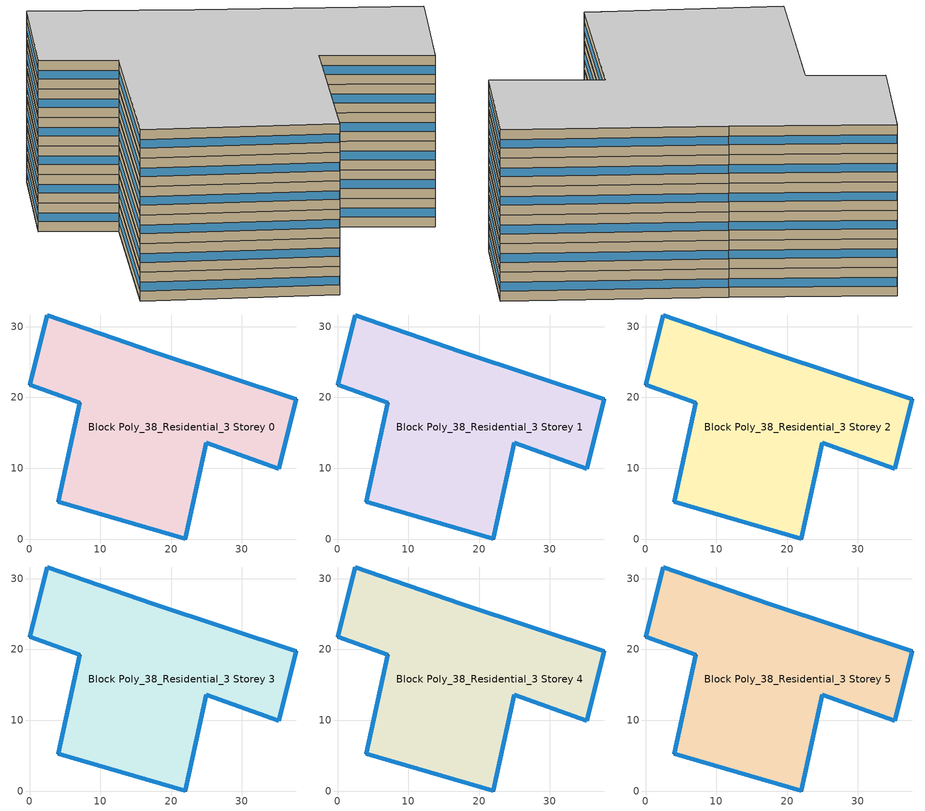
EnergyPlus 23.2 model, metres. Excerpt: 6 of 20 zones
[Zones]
Block Poly_38_Residential_3 Storey 0
 floor ground (HSCWZ_Residential_1995_FloorGround): 37.68,19.74 35.17,9.91 24.93,13.6 21.99,0 4.06,5.24 7.11,19.27 0,21.81 2.52,31.64 17.4,26.45 z0
 wall outside (HSCWZ_Residential_1995_ExtWall): 17.4,26.45 2.52,31.64 0,21.81 7.11,19.27 4.06,5.24 21.99,0 24.93,13.6 35.17,9.91 37.68,19.74 17.4,26.45 z0:3
 window (HSCWZ_Residential_1995_Win): 17.39,26.45 2.52,31.64 / 2.51,31.64 0,21.82 / 0,21.81 7.1,19.27 / 7.11,19.27 4.06,5.24 / 4.07,5.23 21.98,0 / 21.99,0.01 24.93,13.59 / 24.94,13.59 35.16,9.91 / 35.17,9.91 37.68,19.74 / 37.67,19.74 17.41,26.45 z1.05:1.95
Block Poly_38_Residential_3 Storey 1
 floor to Block Poly_38_Residential_3 Storey 0 (HSCWZ_Residential_1995_FloorSlab): 37.68,19.74 35.17,9.91 24.93,13.6 21.99,0 4.06,5.24 7.11,19.27 0,21.81 2.52,31.64 17.4,26.45 z3
 wall outside (HSCWZ_Residential_1995_ExtWall): 17.4,26.45 2.52,31.64 0,21.81 7.11,19.27 4.06,5.24 21.99,0 24.93,13.6 35.17,9.91 37.68,19.74 17.4,26.45 z3:6
 window (HSCWZ_Residential_1995_Win): 17.39,26.45 2.52,31.64 / 2.51,31.64 0,21.82 / 0,21.81 7.1,19.27 / 7.11,19.27 4.06,5.24 / 4.07,5.23 21.98,0 / 21.99,0.01 24.93,13.59 / 24.94,13.59 35.16,9.91 / 35.17,9.91 37.68,19.74 / 37.67,19.74 17.41,26.45 z4.05:4.95
Block Poly_38_Residential_3 Storey 2
 floor to Block Poly_38_Residential_3 Storey 1 (HSCWZ_Residential_1995_FloorSlab): 37.68,19.74 35.17,9.91 24.93,13.6 21.99,0 4.06,5.24 7.11,19.27 0,21.81 2.52,31.64 17.4,26.45 z6
 wall outside (HSCWZ_Residential_1995_ExtWall): 17.4,26.45 2.52,31.64 0,21.81 7.11,19.27 4.06,5.24 21.99,0 24.93,13.6 35.17,9.91 37.68,19.74 17.4,26.45 z6:9
 window (HSCWZ_Residential_1995_Win): 17.39,26.45 2.52,31.64 / 2.51,31.64 0,21.82 / 0,21.81 7.1,19.27 / 7.11,19.27 4.06,5.24 / 4.07,5.23 21.98,0 / 21.99,0.01 24.93,13.59 / 24.94,13.59 35.16,9.91 / 35.17,9.91 37.68,19.74 / 37.67,19.74 17.41,26.45 z7.05:7.95
Block Poly_38_Residential_3 Storey 3
 floor to Block Poly_38_Residential_3 Storey 2 (HSCWZ_Residential_1995_FloorSlab): 37.68,19.74 35.17,9.91 24.93,13.6 21.99,0 4.06,5.24 7.11,19.27 0,21.81 2.52,31.64 17.4,26.45 z9
 wall outside (HSCWZ_Residential_1995_ExtWall): 17.4,26.45 2.52,31.64 0,21.81 7.11,19.27 4.06,5.24 21.99,0 24.93,13.6 35.17,9.91 37.68,19.74 17.4,26.45 z9:12
 window (HSCWZ_Residential_1995_Win): 17.39,26.45 2.52,31.64 / 2.51,31.64 0,21.82 / 0,21.81 7.1,19.27 / 7.11,19.27 4.06,5.24 / 4.07,5.23 21.98,0 / 21.99,0.01 24.93,13.59 / 24.94,13.59 35.16,9.91 / 35.17,9.91 37.68,19.74 / 37.67,19.74 17.41,26.45 z10.05:10.95
Block Poly_38_Residential_3 Storey 4
 floor to Block Poly_38_Residential_3 Storey 3 (HSCWZ_Residential_1995_FloorSlab): 37.68,19.74 35.17,9.91 24.93,13.6 21.99,0 4.06,5.24 7.11,19.27 0,21.81 2.52,31.64 17.4,26.45 z12
 wall outside (HSCWZ_Residential_1995_ExtWall): 17.4,26.45 2.52,31.64 0,21.81 7.11,19.27 4.06,5.24 21.99,0 24.93,13.6 35.17,9.91 37.68,19.74 17.4,26.45 z12:15
 window (HSCWZ_Residential_1995_Win): 17.39,26.45 2.52,31.64 / 2.51,31.64 0,21.82 / 0,21.81 7.1,19.27 / 7.11,19.27 4.06,5.24 / 4.07,5.23 21.98,0 / 21.99,0.01 24.93,13.59 / 24.94,13.59 35.16,9.91 / 35.17,9.91 37.68,19.74 / 37.67,19.74 17.41,26.45 z13.05:13.95
Block Poly_38_Residential_3 Storey 5
 floor to Block Poly_38_Residential_3 Storey 4 (HSCWZ_Residential_1995_FloorSlab): 37.68,19.74 35.17,9.91 24.93,13.6 21.99,0 4.06,5.24 7.11,19.27 0,21.81 2.52,31.64 17.4,26.45 z15
 wall outside (HSCWZ_Residential_1995_ExtWall): 17.4,26.45 2.52,31.64 0,21.81 7.11,19.27 4.06,5.24 21.99,0 24.93,13.6 35.17,9.91 37.68,19.74 17.4,26.45 z15:18
 window (HSCWZ_Residential_1995_Win): 17.39,26.45 2.52,31.64 / 2.51,31.64 0,21.82 / 0,21.81 7.1,19.27 / 7.11,19.27 4.06,5.24 / 4.07,5.23 21.98,0 / 21.99,0.01 24.93,13.59 / 24.94,13.59 35.16,9.91 / 35.17,9.91 37.68,19.74 / 37.67,19.74 17.41,26.45 z16.05:16.95
 ceiling to Block Poly_38_Residential_3 Storey 6 (HSCWZ_Residential_1995_FloorSlab): 35.17,9.91 37.68,19.74 17.4,26.45 2.52,31.64 0,21.81 7.11,19.27 4.06,5.24 21.99,0 24.93,13.6 z18
[BUILDING]
shang4hai3shi4_Residential_3_2_4_1995: North Axis=0; Terrain=City; Loads Convergence Tolerance Value=0.04; Temperature Convergence Tolerance Value=0.4; Solar Distribution=FullExterior; Maximum Number of Warmup Days=25; Minimum Number of Warmup Days=1
[Material] Thermal Absorptance=0.9; Solar Absorptance=0.7; Visible Absorptance=0.7
Name | Roughness | Thickness | Conductivity | Density | Specific Heat
Concrete | MediumRough | 0.1 | 1.7 | 2240 | 900
Brick | MediumRough | 0.1 | 0.72 | 1920 | 840
Tile | Smooth | 0.02 | 1.3 | 2200 | 900
Gypsum | Smooth | 0.015 | 0.16 | 800 | 1090
[MATERIAL] Roughness=Rough; Conductivity=0.04; Density=40; Specific Heat=1500; Thermal Absorptance=0.9; Solar Absorptance=0.7; Visible Absorptance=0.7
Name | Thickness
Insulation 0.011 | 0.011
Insulation 0.044 | 0.044
Insulation 0.05 | 0.05
[WindowMaterial:SimpleGlazingSystem]
HSCWZ_Residential_1995_Win_material: UFactor=4.725; Solar Heat Gain Coefficient=0.6875
[Construction]
HSCWZ_Residential_1995_FloorSlab: Tile, Concrete, Insulation 0.044, Concrete, Tile
HSCWZ_Residential_1995_FloorGround: Tile, Concrete, Gypsum, Insulation 0.05
HSCWZ_Residential_1995_Win: HSCWZ_Residential_1995_Win_material
[CONSTRUCTION]
HSCWZ_Residential_1995_ExtWall: Brick, Concrete, Insulation 0.011
[ZONE] Type=1; Multiplier=1; Ceiling Height=autocalculate; Volume=autocalculate; Floor Area=autocalculate; Part of Total Floor Area=Yes
Block Poly_38_Residential_3 Storey 0; Block Poly_38_Residential_3 Storey 1; Block Poly_38_Residential_3 Storey 2; Block Poly_38_Residential_3 Storey 3; Block Poly_38_Residential_3 Storey 4; Block Poly_38_Residential_3 Storey 5
[PEOPLE] Number of People Schedule=People_Schedule; Number of People Calculation Method=Area/Person; Floor Area per Person=18; Fraction Radiant=0.3; Sensible Heat Fraction=autocalculate; Activity Level Schedule=CN_GenericActivityLevel; Carbon Dioxide Generation Rate=3.82e-08; Enable ASHRAE 55 Comfort Warnings=No; Mean Radiant Temperature Calculation Type=ZoneAveraged; Clothing Insulation Calculation Method=ClothingInsulationSchedule; Cold Stress Temperature Threshold=15.56; Heat Stress Temperature Threshold=30
Name | Zone or ZoneList or Space or SpaceList
People_Block Poly_38_Residential_3 Storey 0 | Block Poly_38_Residential_3 Storey 0
People_Block Poly_38_Residential_3 Storey 1 | Block Poly_38_Residential_3 Storey 1
People_Block Poly_38_Residential_3 Storey 2 | Block Poly_38_Residential_3 Storey 2
People_Block Poly_38_Residential_3 Storey 3 | Block Poly_38_Residential_3 Storey 3
People_Block Poly_38_Residential_3 Storey 4 | Block Poly_38_Residential_3 Storey 4
People_Block Poly_38_Residential_3 Storey 5 | Block Poly_38_Residential_3 Storey 5
[LIGHTS] Schedule=Lights_Schedule; Design Level Calculation Method=Watts/Area; Watts per Zone Floor Area=7; Return Air Fraction=0; Fraction Radiant=0; Fraction Visible=0; Fraction Replaceable=1; EndUse Subcategory=General; Return Air Fraction Calculated from Plenum Temperature=No; Return Air Fraction Function of Plenum Temperature Coefficient 1=0; Return Air Fraction Function of Plenum Temperature Coefficient 2=0
Name | Zone or ZoneList or Space or SpaceList
Lights_Block Poly_38_Residential_3 Storey 0 | Block Poly_38_Residential_3 Storey 0
Lights_Block Poly_38_Residential_3 Storey 1 | Block Poly_38_Residential_3 Storey 1
Lights_Block Poly_38_Residential_3 Storey 2 | Block Poly_38_Residential_3 Storey 2
Lights_Block Poly_38_Residential_3 Storey 3 | Block Poly_38_Residential_3 Storey 3
Lights_Block Poly_38_Residential_3 Storey 4 | Block Poly_38_Residential_3 Storey 4
Lights_Block Poly_38_Residential_3 Storey 5 | Block Poly_38_Residential_3 Storey 5
[ELECTRICEQUIPMENT] Schedule=ElectricEquipment_Schedule; Design Level Calculation Method=Watts/Area; Watts per Zone Floor Area=5.5; Fraction Latent=0; Fraction Radiant=0; Fraction Lost=0; EndUse Subcategory=General
Name | Zone or ZoneList or Space or SpaceList
ElectricEquipment_Block Poly_38_Residential_3 Storey 0 | Block Poly_38_Residential_3 Storey 0
ElectricEquipment_Block Poly_38_Residential_3 Storey 1 | Block Poly_38_Residential_3 Storey 1
ElectricEquipment_Block Poly_38_Residential_3 Storey 2 | Block Poly_38_Residential_3 Storey 2
ElectricEquipment_Block Poly_38_Residential_3 Storey 3 | Block Poly_38_Residential_3 Storey 3
ElectricEquipment_Block Poly_38_Residential_3 Storey 4 | Block Poly_38_Residential_3 Storey 4
ElectricEquipment_Block Poly_38_Residential_3 Storey 5 | Block Poly_38_Residential_3 Storey 5
[ZONEINFILTRATION:DESIGNFLOWRATE] Schedule=AirEx_ConditionedTime_Schedule; Design Flow Rate Calculation Method=AirChanges/Hour; Air Changes per Hour=1; Constant Term Coefficient=1; Temperature Term Coefficient=0; Velocity Term Coefficient=0; Velocity Squared Term Coefficient=0
Name | Zone or ZoneList or Space or SpaceList
Infil 1 | Block Poly_38_Residential_3 Storey 0
Infil 2 | Block Poly_38_Residential_3 Storey 1
Infil 3 | Block Poly_38_Residential_3 Storey 2
Infil 4 | Block Poly_38_Residential_3 Storey 3
Infil 5 | Block Poly_38_Residential_3 Storey 4
Infil 6 | Block Poly_38_Residential_3 Storey 5
[HVACTEMPLATE:THERMOSTAT]
HVACTemp: Heating Setpoint Schedule=Heating_SP_Schedule; Cooling Setpoint Schedule=Cooling_SP_Schedule
[HVACTEMPLATE:ZONE:IDEALLOADSAIRSYSTEM] Template Thermostat=HVACTemp; System Availability Schedule=HVAC_ConditionedTime_Schedule; Maximum Heating Supply Air Temperature=50; Minimum Cooling Supply Air Temperature=13; Maximum Heating Supply Air Humidity Ratio=0.0156; Minimum Cooling Supply Air Humidity Ratio=0.0077; Heating Limit=NoLimit; Cooling Limit=NoLimit; Heating Availability Schedule=Heating_Period_Schedule; Cooling Availability Schedule=Cooling_Period_Schedule; Dehumidification Control Type=ConstantSensibleHeatRatio; Cooling Sensible Heat Ratio=0.7; Dehumidification Setpoint=60; Humidification Control Type=None; Humidification Setpoint=30; Outdoor Air Method=None; Outdoor Air Flow Rate per Person=0.00944; Outdoor Air Flow Rate per Zone Floor Area=0; Outdoor Air Flow Rate per Zone=0; Demand Controlled Ventilation Type=None; Outdoor Air Economizer Type=NoEconomizer; Heat Recovery Type=None; Sensible Heat Recovery Effectiveness=0.7; Latent Heat Recovery Effectiveness=0.65
Block Poly_38_Residential_3 Storey 0; Block Poly_38_Residential_3 Storey 1; Block Poly_38_Residential_3 Storey 2; Block Poly_38_Residential_3 Storey 3; Block Poly_38_Residential_3 Storey 4; Block Poly_38_Residential_3 Storey 5
[SCHEDULE:COMPACT]
People_Schedule: Through: 12/31, For: Weekdays, Until: 06:00, 0.98, Until: 07:00, 0.85, Until: 08:00, 0.65, Until: 17:00, 0.1, Until: 19:00, 0.75, Until: 22:00, 0.9, Until: 24:00, 0.95, For: AllOtherDays, Until: 09:00, 0.95, Until: 18:00, 0.6, Until: 24:00, 0.9
Lights_Schedule: Through: 12/31, For: AllDays, Until: 19:00, 0, Until: 24:00, 1
ElectricEquipment_Schedule: Through: 12/31, For: AllDays, Until: 12:00, 0.23, Until: 14:00, 0.69, Until: 20:00, 0.23, Until: 24:00, 1
Heating_SP_Schedule: Through: 12/31, For: Weekdays, Until: 07:00, 18, Until: 08:00, 12, Until: 19:00, 18, Until: 22:00, 18, Until: 24:00, 18, For: AllOtherDays, Until: 24:00, 5
Cooling_SP_Schedule: Through: 12/31, For: Weekdays, Until: 07:00, 28, Until: 08:00, 37, Until: 19:00, 37, Until: 24:00, 28, For: AllOtherDays, Until: 24:00, 28
Heating_Period_Schedule: Through: 04/15, For: AllDays, Until: 24:00, 1, Through: 11/01, For: AllDays, Until: 24:00, 0, Through: 12/31, For: AllDays, Until: 24:00, 1
Cooling_Period_Schedule: Through: 04/15, For: AllDays, Until: 24:00, 0, Through: 10/31, For: AllDays, Until: 24:00, 1, Through: 12/31, For: AllDays, Until: 24:00, 0
HVAC_ConditionedTime_Schedule: Through: 12/31, For: Weekdays, Until: 07:00, 1, Until: 19:00, 0, Until: 24:00, 1, For: AllOtherDays, Until: 24:00, 1
AirEx_ConditionedTime_Schedule: Through: 12/31, For: Weekdays, Until: 08:00, 0.5, Until: 17:00, 0, Until: 24:00, 0.5, For: AllOtherDays, Until: 24:00, 0.5
CN_GenericActivityLevel: Through: 12/31, For: Weekdays, Until: 08:00, 80, Until: 18:00, 120, Until: 24:00, 80, For: AllOtherDays, Until: 24:00, 80
